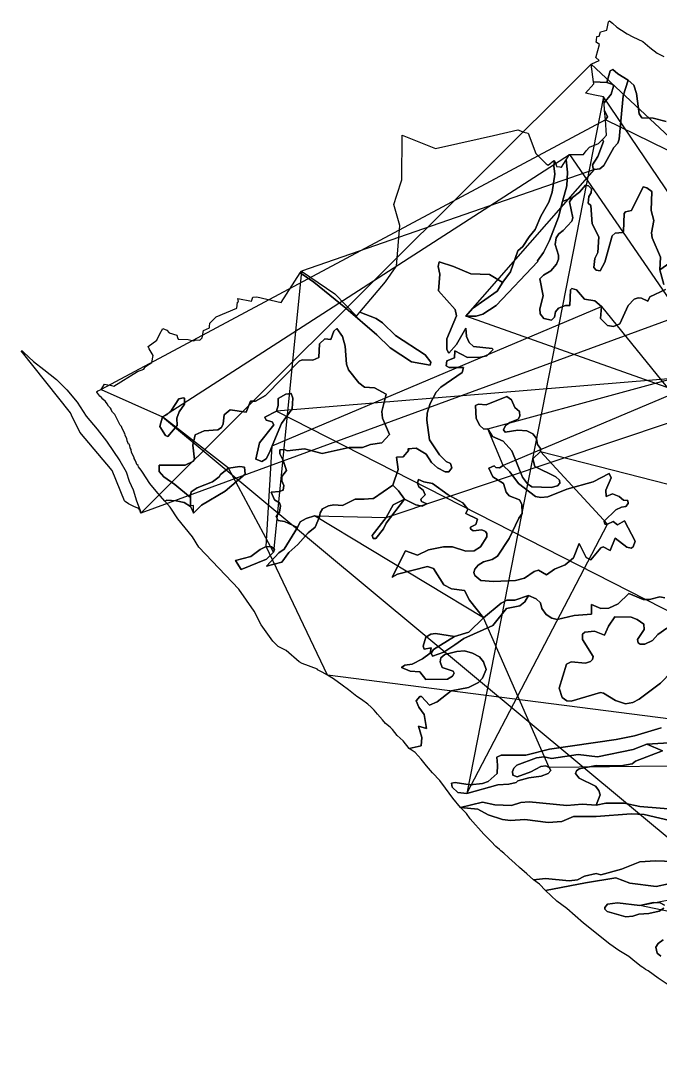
# Model space of a CAD drawing. Header units: metres. Extents: x 604421 to 673112, y 1053712 to 1114253.
# Drawn here: x 604421 to 637908, y 1059277 to 1114253 of the extents above; entities that cross this region are included whole.
import ezdxf

# ---------------------------------------------------------------- set-up
doc = ezdxf.new("R2010")
doc.units = ezdxf.units.M

msp = doc.modelspace()

# ---------------------------------------------------------------- linework, layer by layer
for points in [[(641121.59, 1099644.05), (610690.69, 1088492.05), (610675.09, 1088523.05), (610659.49, 1088601.05), (610612.69, 1088648.05), (610581.49, 1088710.05), (610534.69, 1088741.05), (610331.99, 1088835.05), (610051.19, 1088975.05), (609865.4955, 1089091.109), (609834.3254, 1089130.0606), (609191.2434, 1090714.6337), (607495.3732, 1092728.3725), (607069.7181, 1093617.1633), (607013.0748, 1093735.4377), (604421.366, 1096991.2687), (604485.8213, 1096982.8105), (604576.39, 1096899.05), (605075.49, 1096431.05), (605621.49, 1096010.05), (606276.49, 1095479.05), (606822.49, 1094934.05), (607352.79, 1094294.05), (607836.29, 1093561.05), (608397.79, 1092875.05), (608896.99, 1092251.05), (609598.79, 1091221.05), (609926.39, 1090644.05), (610082.39, 1090161.05), (610285.19, 1089708.05), (610472.29, 1089131.05), (610643.88, 1088679.05), (610690.69, 1088492.05), (634249.6363, 1111991.3527), (634296.9422, 1112013.3903), (634673.682, 1112188.895), (634506.2932, 1112336.9487), (634510.9112, 1112402.1266), (634688.1414, 1113016.0161), (634516.2262, 1113149.6316), (634526.0455, 1113238.6034), (634548.5747, 1113442.738), (634668.0994, 1113454.9981), (634741.6483, 1113686.6681), (634949.5549, 1113742.5753), (635075.7717, 1113776.5157), (635157.7253, 1114217.7808), (635217.2576, 1114253.329), (635366.09, 1114134.05), (635599.99, 1113931.05), (635849.59, 1113775.05), (636145.99, 1113573.05), (636426.69, 1113417.05), (636956.98, 1113183.04), (637331.39, 1112871.05), (637705.69, 1112574.05), (638048.89, 1112387.05)], [(663270.19, 1086183.05), (627692.09, 1098802.05), (628050.79, 1099207.05), (629329.78, 1100112.05), (629626.19, 1100580.05), (630031.69, 1101126.05), (630421.69, 1102218.05), (630671.19, 1102452.05), (631014.29, 1102951.05), (631326.28, 1103341.05), (631622.69, 1104043.05), (632043.79, 1104776.05), (632215.38, 1105290.05), (632355.79, 1106226.05), (632293.29, 1106663.05), (632327.856, 1106939.3881), (632336.4641, 1106938.7789), (632417.7725, 1106719.3031), (632416.1483, 1106681.5414), (632434.0457, 1106675.3767), (632448.0896, 1106637.468), (632617.0071, 1106612.3565), (632671.5457, 1106593.5709), (632678.0415, 1106603.283), (632700.7939, 1106599.9006), (632939.4348, 1106977.8713), (633010.79, 1106335.05), (632979.69, 1105618.05), (632761.28, 1104807.05), (632542.88, 1103980.05), (632074.99, 1102764.05), (631762.98, 1102124.05), (631451.09, 1101703.05), (631466.69, 1101656.05), (629282.99, 1099363.05), (628581.19, 1098911.05), (628237.99, 1098802.05), (627692.09, 1098802.05), (634430.19, 1106476.05), (634352.19, 1106523.05), (634320.99, 1106725.05), (634601.79, 1107162.05), (634898.19, 1107942.05), (634841.0851, 1108050.8688), (634892.0701, 1108103.9045), (635058.7858, 1108277.3257), (634997.8822, 1109077.251), (635007.29, 1109081.05), (635100.89, 1109237.05), (634960.8737, 1109563.3305), (634930.2648, 1109965.357), (635303.68, 1110422.05), (635428.49, 1110843.05), (635381.69, 1110937.05), (635069.69, 1111030.05), (635256.89, 1111639.05), (635381.69, 1111717.05), (635646.79, 1111483.05), (636192.79, 1111155.05), (635927.59, 1110328.05), (635724.79, 1108067.05), (635646.79, 1107864.05), (635444.09, 1107630.05), (634913.79, 1106679.05), (634710.99, 1106507.05), (634430.19, 1106476.05), (619090.446, 1101154.8939), (620846.6563, 1099969.0933), (621979.7547, 1098802.8913), (621979.7605, 1098802.8984), (622156.2046, 1099011.6872), (623012.79, 1098677.05), (623340.29, 1098443.05), (624010.99, 1097788.05), (625570.78, 1096774.04), (625867.19, 1096384.05), (625835.99, 1096228.05), (624853.29, 1096415.05), (623730.29, 1097148.05), (623043.99, 1097819.05), (621421.79, 1099223.05), (619737.29, 1100580.05), (619034.0032, 1101067.0321), (619090.446, 1101154.8939), (617631.59, 1086448.05), (617272.79, 1086074.05), (615947.08, 1085528.05), (615650.69, 1086012.05), (616446.19, 1086214.05), (616929.69, 1086589.05), (617257.29, 1086745.05), (617522.39, 1086729.05), (617678.39, 1086604.04), (617631.59, 1086448.05), (615276.39, 1090847.05), (615869.09, 1090925.05), (616118.69, 1090894.05), (616149.79, 1090519.05), (615104.79, 1089630.05), (613872.59, 1088897.05), (613451.49, 1088476.05), (613451.49, 1088882.05), (613295.48, 1088866.05), (613295.48, 1089303.05), (613295.48, 1089443.05), (613326.69, 1089599.05), (613638.68, 1089802.05), (614434.09, 1090129.05), (614792.79, 1090379.05), (614855.19, 1090504.05), (615276.39, 1090847.05), (611829.29, 1093530.05), (612063.29, 1093655.05), (612297.18, 1093873.05), (612671.59, 1094466.05), (612921.19, 1094528.05), (612983.49, 1094497.05), (612983.49, 1094200.05), (612702.79, 1093795.05), (612577.99, 1093467.05), (612593.59, 1093077.05), (612110.09, 1092500.05), (611985.29, 1092547.05), (611688.89, 1093015.05), (611829.29, 1093530.05), (644475.09, 1066328.05)], [(638173.69, 1108987.05), (637502.99, 1109159.05), (636910.29, 1109190.05), (636769.89, 1109393.05), (636629.49, 1110453.05), (636489.09, 1110890.05), (636192.79, 1111155.05), (635646.79, 1111483.05), (635381.69, 1111717.05), (635256.89, 1111639.05), (635069.69, 1111030.05), (634378.8096, 1111076.3121), (634249.6363, 1111991.3527), (671930.839, 1076865.1557)], [(651759.2, 1100876.02), (634997.8822, 1109077.251), (634960.8737, 1109563.3305), (635100.89, 1109237.05), (635007.29, 1109081.05), (634997.8822, 1109077.251), (608609.7653, 1094952.3726), (608790.4335, 1095239.7528), (609163.5761, 1095160.6527), (609283.4517, 1095135.2411), (610518.2103, 1095905.6658), (610844.2154, 1096019.7779), (610927.0962, 1096160.7892), (611271.4175, 1096375.6278), (611338.0652, 1096738.5001), (611122.7648, 1097094.1238), (611077.3891, 1097215.4247), (611522.0595, 1097549.8842), (611522.1182, 1097549.9279), (611690.5522, 1097870.9515), (611843.1147, 1098161.725), (612050.9707, 1098061.8082), (612174.2545, 1097921.0331), (612573.5873, 1097810.5854), (612618.1849, 1097681.1524), (612647.0189, 1097597.4707), (613169.6015, 1097575.953), (613446.1027, 1097514.6349), (613577.7032, 1097559.149), (613780.578, 1097550.7955), (613894.826, 1097662.5165), (613974.7516, 1098049.6943), (614276.2817, 1098187.3139), (614281.7728, 1098250.6241), (614297.2701, 1098429.3021), (614640.84, 1098762.1561), (614640.8433, 1098762.1577), (615715.0799, 1099211.7549), (615745.8779, 1099528.6639), (615798.4296, 1099566.8898), (615764.4841, 1099720.12), (616490.0873, 1099588.7153), (616545.4544, 1099798.9678), (616545.4691, 1099798.9689), (616763.2134, 1099809.3876), (618031.8976, 1099507.1045), (619034.0032, 1101067.0321), (619737.29, 1100580.05), (621421.79, 1099223.05), (623043.99, 1097819.05), (623730.29, 1097148.05), (624853.29, 1096415.05), (625835.99, 1096228.05), (625867.19, 1096384.05), (625570.78, 1096774.04), (624010.99, 1097788.05), (623340.29, 1098443.05), (623012.79, 1098677.05), (622156.2046, 1099011.6872), (623489.3627, 1100589.2323), (624053.7131, 1101393.4047), (624054.9181, 1101406.8917), (624061.1674, 1101414.7336), (624245.4266, 1103539.0556), (623924.6818, 1104638.982), (623925.3196, 1104640.9599), (624082.7415, 1105129.0797), (624344.0265, 1105939.548), (624345.885, 1105945.3126), (624367.1298, 1108275.5797), (626112.3062, 1107581.9965), (628440.3308, 1108098.3315), (629150.409, 1108264.6488), (630410.0497, 1108547.6861), (630731.3315, 1108433.5013), (630964.8296, 1108382.9879), (630964.8337, 1108382.9868), (631350.8962, 1107314.7651), (631351.0048, 1107314.6584), (631897.2841, 1106777.9361), (632002.9187, 1106706.9229), (632302.5096, 1106941.1817), (632327.856, 1106939.3881), (632293.29, 1106663.05), (632355.79, 1106226.05), (632215.38, 1105290.05), (632043.79, 1104776.05), (631622.69, 1104043.05), (631326.28, 1103341.05), (631014.29, 1102951.05), (630671.19, 1102452.05), (630421.69, 1102218.05), (630031.69, 1101126.05), (629626.19, 1100580.05), (629594.99, 1100580.05), (628939.89, 1100985.05), (627957.19, 1101017.05), (627052.59, 1101407.05), (626303.89, 1101641.05), (626257.09, 1101391.05), (626335.09, 1101001.05), (626272.69, 1100128.05), (627146.19, 1099145.05), (627208.49, 1098817.05), (626693.79, 1097616.05), (626709.39, 1097055.05), (626802.99, 1096868.05), (627208.49, 1097320.05), (627692.09, 1098178.05), (627723.29, 1097741.05), (627879.19, 1097414.05), (628097.59, 1097211.05), (629080.29, 1097102.05), (629126.99, 1097055.05), (628799.49, 1096727.05), (628456.29, 1096649.05), (627785.69, 1096634.05), (627114.99, 1096977.05), (627099.29, 1096618.05), (626709.39, 1096462.05), (626662.69, 1096197.05), (626818.59, 1096103.05), (627567.28, 1096119.05), (627504.89, 1095854.05), (626381.79, 1095090.05), (626147.89, 1094824.05), (625835.99, 1094232.05), (625679.99, 1093717.05), (625664.39, 1093358.05), (625789.19, 1092329.05), (626319.49, 1091533.05), (626662.69, 1091190.05), (626896.58, 1091081.05), (626958.99, 1090863.05), (626802.99, 1090644.05), (626615.79, 1090644.05), (626210.29, 1090863.05), (625898.28, 1091143.05), (625617.59, 1091580.05), (625102.79, 1091892.05), (624666.19, 1091845.05), (624712.89, 1091783.05), (624416.59, 1091440.05), (624073.39, 1091408.05), (624151.39, 1090769.05), (623870.69, 1089942.05), (622856.79, 1089256.05), (622825.59, 1089256.05), (622373.29, 1089225.05), (621905.29, 1089209.05), (621234.69, 1088882.05), (620797.89, 1088928.05), (620517.19, 1088866.05), (620205.19, 1088710.05), (620080.49, 1088507.05), (620033.69, 1088289.05), (619784.09, 1088336.05), (619347.29, 1088211.05), (619035.39, 1088024.05), (618894.99, 1087727.05), (618208.69, 1088055.05), (617881.19, 1088102.05), (617771.99, 1088305.05), (617943.58, 1088539.05), (617990.29, 1088866.05), (617943.58, 1089022.05), (617678.39, 1089178.05), (617506.79, 1089584.05), (617943.58, 1089615.05), (618130.69, 1089693.05), (618177.49, 1089927.05), (618068.29, 1090176.05), (618068.29, 1090410.05), (618317.89, 1090722.05), (618146.29, 1091237.05), (617959.19, 1091596.05), (617959.19, 1091798.05), (618208.69, 1091814.05), (618349.09, 1091752.05), (619253.79, 1091861.04), (620173.99, 1091611.05), (621593.38, 1091923.05), (622295.29, 1091923.05), (622700.79, 1092079.05), (623309.19, 1092173.05), (623699.08, 1092609.05), (623340.29, 1093452.05), (623309.19, 1093811.05), (623527.49, 1094715.05), (622919.18, 1095043.05), (622388.89, 1095090.05), (622092.49, 1095308.05), (621562.19, 1095994.05), (621452.99, 1096291.05), (621390.69, 1097226.05), (621250.29, 1097741.05), (620953.89, 1098147.05), (620782.29, 1098006.05), (620626.29, 1097585.05), (620314.39, 1097616.05), (620033.69, 1097351.05), (620002.49, 1096634.05), (619690.49, 1096493.05), (619128.99, 1096509.05), (618972.99, 1096447.05), (617210.49, 1094637.05), (616695.79, 1094341.05), (616430.59, 1094341.05), (616196.69, 1093764.05), (615369.99, 1093888.05), (615057.98, 1093639.05), (614995.59, 1093155.05), (614917.69, 1092968.05), (614714.79, 1092843.04), (613997.39, 1092797.05), (613529.49, 1092578.05), (613420.29, 1092048.05), (613498.29, 1091299.05), (613404.68, 1091190.05), (613014.69, 1091003.05), (611657.69, 1091003.05), (611657.69, 1090660.05), (611891.69, 1090395.05), (612468.79, 1089989.05), (613295.48, 1089303.05), (613295.48, 1088866.05), (613295.48, 1088835.05), (612952.28, 1089038.05), (612546.79, 1089131.05), (612047.69, 1089162.05), (611938.49, 1089116.05), (611501.79, 1089630.05), (611158.59, 1090036.05), (610784.29, 1090629.05), (610706.29, 1090738.05), (610565.89, 1090909.05), (610550.29, 1090972.05), (610487.89, 1091034.05), (610441.09, 1091143.05), (610394.29, 1091253.05), (610347.49, 1091346.05), (610347.49, 1091377.05), (610269.49, 1091533.05), (610207.19, 1091658.05), (610191.48, 1091814.05), (610129.19, 1091908.05), (610113.59, 1092017.05), (610082.39, 1092095.05), (610051.19, 1092095.05), (609973.18, 1092266.05), (609957.59, 1092391.05), (609879.59, 1092547.05), (609879.59, 1092578.05), (609848.39, 1092656.05), (609817.19, 1092703.05), (609692.39, 1092968.05), (609676.79, 1093015.05), (609645.68, 1093062.05), (609614.49, 1093093.05), (609333.69, 1093655.05), (609208.89, 1093779.05), (609146.49, 1093888.05), (609130.89, 1093935.05), (609099.69, 1093982.05), (609006.19, 1094091.05), (608928.19, 1094216.05), (608850.19, 1094325.05), (608709.79, 1094450.05), (608631.79, 1094544.05), (608553.79, 1094606.05), (608382.19, 1094824.05), (608374.7225, 1094831.5271), (608436.4501, 1094892.1432), (608609.7653, 1094952.3726), (611829.29, 1093530.05), (611688.89, 1093015.05), (611985.29, 1092547.05), (612110.09, 1092500.05), (612593.59, 1093077.05), (612577.99, 1093467.05), (612702.79, 1093795.05), (612983.49, 1094200.05), (612983.49, 1094497.05), (612921.19, 1094528.05), (612671.59, 1094466.05), (612297.18, 1093873.05), (612063.29, 1093655.05), (611829.29, 1093530.05), (633122.3443, 1107267.5715), (633855.7759, 1107268.5957), (633855.7816, 1107268.6039), (633992.8898, 1107451.6197), (634162.4838, 1107641.0254), (634639.7626, 1107841.4494), (634841.085, 1108050.8688), (634898.19, 1107942.05), (634601.79, 1107162.05), (634320.99, 1106725.05), (634352.19, 1106523.05), (634430.19, 1106476.05), (634710.99, 1106507.05), (634913.79, 1106679.05), (635444.09, 1107630.05), (635646.79, 1107864.05), (635724.79, 1108067.05), (635927.59, 1110328.05), (636192.79, 1111155.05), (636489.09, 1110890.05), (636629.49, 1110453.05), (636769.89, 1109393.05), (636910.29, 1109190.05), (637502.99, 1109159.05), (638173.69, 1108987.05)], [(654301.59, 1081644.05), (634905.7485, 1110287.3626), (634446.983, 1110377.8902), (633962.6214, 1110473.4688), (634394.7954, 1110963.0716), (634378.8097, 1111076.3121), (635069.69, 1111030.05), (635381.69, 1110937.05), (635428.49, 1110843.05), (635303.68, 1110422.05), (634930.2648, 1109965.357), (634905.749, 1110287.3538), (634905.7485, 1110287.3626), (627754.49, 1073799.05), (629376.59, 1074267.05), (629938.19, 1074298.05), (630328.09, 1074391.05), (630421.69, 1074469.04), (630998.78, 1074625.05), (631638.29, 1074719.05), (632012.59, 1074859.05), (632137.39, 1075015.05), (632059.39, 1075171.05), (631887.79, 1075249.05), (631622.69, 1075218.05), (631092.28, 1074937.05), (630390.49, 1074672.05), (630156.49, 1074766.05), (630140.89, 1074953.05), (630203.29, 1075125.05), (630359.29, 1075296.05), (631388.69, 1075670.05), (631794.19, 1075733.05), (632184.19, 1075639.05), (633572.29, 1075842.05), (634586.19, 1075733.05), (636457.89, 1076107.05), (637175.39, 1076388.05), (637986.49, 1076045.05), (636567.09, 1075499.05), (636395.49, 1075359.05), (635802.79, 1075249.05), (634508.19, 1075265.05), (633634.79, 1075093.05), (633494.39, 1075000.05), (633431.98, 1074859.05), (633619.19, 1074610.05), (634476.99, 1074189.05), (634664.19, 1073970.05), (634726.59, 1073736.05), (634523.79, 1073190.05), (633775.19, 1073253.05), (632979.69, 1073175.05), (631014.29, 1073378.05), (630577.69, 1073331.05), (630094.09, 1073175.05), (629220.69, 1073206.05), (628565.49, 1073346.05), (627411.29, 1073081.05), (627021.29, 1073565.05), (626631.39, 1074080.05), (626335.09, 1074485.05), (625960.69, 1074891.05), (625633.19, 1075249.05), (625352.38, 1075608.05), (625040.49, 1075951.05), (624728.49, 1076170.05), (625367.99, 1076310.05), (625399.19, 1076731.05), (625211.99, 1077339.05), (625633.19, 1077215.05), (625508.39, 1077948.05), (625243.19, 1078322.05), (625102.79, 1078650.05), (625289.99, 1078884.05), (625383.69, 1078884.05), (625789.19, 1078431.05), (626194.69, 1078603.05), (626927.79, 1079180.05), (627832.49, 1079352.05), (628362.79, 1079617.05), (628565.49, 1079851.05), (628768.29, 1080303.05), (628627.89, 1080709.04), (628409.49, 1080958.05), (628050.79, 1081161.05), (627629.69, 1081270.05), (627224.19, 1081239.05), (626600.19, 1081083.05), (626381.79, 1080911.05), (626350.68, 1080709.04), (626459.79, 1080397.05), (627036.99, 1080209.05), (627083.79, 1080100.05), (626990.19, 1079944.05), (626740.59, 1079788.05), (625601.99, 1079773.05), (625289.99, 1080178.05), (624790.88, 1080209.05), (624322.99, 1080412.05), (624510.19, 1080521.05), (624884.49, 1080584.05), (625430.39, 1080849.05), (625835.99, 1081161.05), (625882.69, 1081442.05), (625523.99, 1081364.05), (625461.58, 1081520.05), (625601.99, 1081988.05), (625867.19, 1082144.05), (626116.69, 1082190.05), (627099.29, 1082019.05), (626007.48, 1081348.05), (625882.69, 1081161.05), (625945.19, 1080989.05), (626553.49, 1081208.05), (627114.99, 1081598.05), (627598.49, 1081925.05), (629111.49, 1082611.05), (629828.99, 1083485.05), (630530.79, 1083625.05), (630780.39, 1083844.05), (630983.19, 1084171.05), (631373.09, 1084000.04), (631607.09, 1083781.05), (631669.49, 1083500.05), (631903.39, 1083173.05), (632199.79, 1082986.05), (632480.49, 1082923.05), (633369.59, 1083126.05), (634274.29, 1083189.05), (634274.29, 1083703.05), (634757.78, 1083500.05), (635178.89, 1083516.05), (635662.49, 1083734.05), (636223.99, 1084280.05), (636972.68, 1083968.05), (637300.18, 1083968.05), (637846.08, 1084109.05), (638111.29, 1084046.05)], [(639187.49, 1102171.05), (637846.08, 1101219.05), (637877.29, 1101890.05), (637440.59, 1102904.05), (637409.38, 1103169.05), (637534.19, 1103809.05), (637393.79, 1104339.04), (637424.99, 1105322.04), (637159.79, 1105524.05), (636972.68, 1105571.05), (636364.29, 1104323.05), (636052.39, 1104261.05), (635974.38, 1104167.05), (635943.19, 1103231.05), (635896.39, 1103185.05), (635506.49, 1103153.05), (635350.49, 1103013.04), (634976.19, 1101625.05), (634726.59, 1101173.05), (634508.19, 1101204.05), (634398.99, 1101344.05), (634445.79, 1101812.05), (634601.79, 1102124.05), (634664.19, 1102951.05), (634305.49, 1103637.05), (634243.09, 1104588.05), (634102.69, 1104713.05), (634133.89, 1105056.05), (634258.69, 1105259.05), (634274.29, 1105462.05), (634118.29, 1105618.05), (633962.29, 1105665.05), (633650.29, 1105290.05), (633275.99, 1105010.05), (632761.28, 1104807.05), (632979.69, 1105618.05), (633010.79, 1106335.05), (632939.4348, 1106977.8713), (633122.3342, 1107267.556), (633122.3443, 1107267.5715), (653084.99, 1078229.05)], [(645364.19, 1076809.05), (620454.79, 1080007.05), (620173.99, 1080163.05), (620033.69, 1080225.05), (619939.99, 1080287.05), (619939.99, 1080319.05), (619128.99, 1080615.05), (618972.99, 1080693.05), (618302.29, 1081286.05), (617881.19, 1081504.05), (617600.38, 1081785.05), (616992.09, 1082643.05), (616617.78, 1083360.05), (615822.29, 1084499.05), (613732.18, 1086698.05), (613389.09, 1087244.05), (612624.79, 1088180.05), (612219.19, 1088804.05), (611938.49, 1089116.05), (612047.69, 1089162.05), (612546.79, 1089131.05), (612952.28, 1089038.05), (613295.48, 1088835.05), (613451.49, 1088476.05), (613872.59, 1088897.05), (615104.79, 1089630.05), (616149.79, 1090519.05), (616118.69, 1090894.05), (615869.09, 1090925.05), (615276.39, 1090847.05), (614855.19, 1090504.05), (614792.79, 1090379.05), (614434.09, 1090129.05), (613638.68, 1089802.05), (613326.69, 1089599.05), (613295.48, 1089443.05), (613295.48, 1089303.05), (612468.79, 1089989.05), (611891.69, 1090395.05), (611657.69, 1090660.05), (611657.69, 1091003.05), (613014.69, 1091003.05), (613404.68, 1091190.05), (613498.29, 1091299.05), (613420.29, 1092048.05), (613529.49, 1092578.05), (613997.39, 1092797.05), (614714.79, 1092843.04), (614917.69, 1092968.05), (614995.59, 1093155.05), (615057.98, 1093639.05), (615369.99, 1093888.05), (616196.69, 1093764.05), (616430.59, 1094341.05), (616695.79, 1094341.05), (617210.49, 1094637.05), (618972.99, 1096447.05), (619128.99, 1096509.05), (619690.49, 1096493.05), (620002.49, 1096634.05), (620033.69, 1097351.05), (620314.39, 1097616.05), (620626.29, 1097585.05), (620782.29, 1098006.05), (620953.89, 1098147.05), (621250.29, 1097741.05), (621390.69, 1097226.05), (621452.99, 1096291.05), (621562.19, 1095994.05), (622092.49, 1095308.05), (622388.89, 1095090.05), (622919.18, 1095043.05), (623527.49, 1094715.05), (623309.19, 1093811.05), (623340.29, 1093452.05), (623699.08, 1092609.05), (623309.19, 1092173.05), (622700.79, 1092079.05), (622295.29, 1091923.05), (621593.38, 1091923.05), (620173.99, 1091611.05), (619253.79, 1091861.04), (618349.09, 1091752.05), (618208.69, 1091814.05), (617959.19, 1091798.05), (617959.19, 1091596.05), (618146.29, 1091237.05), (618317.89, 1090722.05), (618068.29, 1090410.05), (618068.29, 1090176.05), (618177.49, 1089927.05), (618130.69, 1089693.05), (617943.58, 1089615.05), (617506.79, 1089584.05), (617678.39, 1089178.05), (617943.58, 1089022.05), (617990.29, 1088866.05), (617943.58, 1088539.05), (617771.99, 1088305.05), (617881.19, 1088102.05), (618208.69, 1088055.05), (618894.99, 1087727.05), (618193.19, 1086604.04), (617912.29, 1086402.05), (617272.79, 1085715.05), (618068.29, 1085918.05), (618427.09, 1086417.05), (618910.59, 1086838.05), (619440.99, 1087462.05), (619815.29, 1087743.05), (620033.69, 1088289.05), (620080.49, 1088507.05), (620205.19, 1088710.05), (620517.19, 1088866.05), (620797.89, 1088928.05), (621234.69, 1088882.05), (621905.29, 1089209.05), (622373.29, 1089225.05), (622825.59, 1089256.05), (622856.79, 1089256.05), (623870.69, 1089942.05), (624166.99, 1089646.05), (624478.99, 1089209.05), (623901.78, 1088913.04), (623527.49, 1088258.05), (622794.39, 1087322.05), (622841.19, 1087166.05), (622981.59, 1087166.05), (623387.19, 1087665.05), (623527.49, 1087961.05), (624478.99, 1089209.05), (625087.29, 1088913.04), (625414.79, 1088850.05), (625648.79, 1088975.05), (625383.69, 1089100.05), (625336.79, 1089225.05), (625570.78, 1089443.05), (625461.58, 1089693.05), (625243.19, 1089864.05), (625165.29, 1090051.05), (625211.99, 1090254.05), (625492.79, 1090129.05), (625960.69, 1090036.05), (626771.79, 1089443.05), (627536.09, 1089022.05), (627801.29, 1088694.05), (627692.09, 1088461.05), (628300.39, 1088164.05), (628222.39, 1087899.05), (627941.69, 1087743.05), (627941.69, 1087665.05), (628081.99, 1087556.05), (628534.29, 1087603.05), (628721.49, 1087525.05), (628799.49, 1087415.05), (628799.49, 1087244.05), (628456.29, 1086714.05), (628128.79, 1086511.05), (627692.09, 1086495.05), (627005.79, 1086714.05), (626522.29, 1086729.05), (625742.29, 1086558.05), (625165.29, 1086292.05), (624541.29, 1086511.05), (623839.49, 1085138.05), (624120.19, 1085294.05), (625695.59, 1085684.05), (626007.48, 1085591.05), (626537.79, 1084733.05), (626943.39, 1084530.05), (627629.69, 1084436.05), (627894.78, 1083937.05), (628627.89, 1083001.05), (627847.99, 1082253.05), (627099.29, 1082019.05), (626116.69, 1082190.05), (625867.19, 1082144.05), (625601.99, 1081988.05), (625461.58, 1081520.05), (625523.99, 1081364.05), (625882.69, 1081442.05), (625835.99, 1081161.05), (625430.39, 1080849.05), (624884.49, 1080584.05), (624510.19, 1080521.05), (624322.99, 1080412.05), (624790.88, 1080209.05), (625289.99, 1080178.05), (625601.99, 1079773.05), (626740.59, 1079788.05), (626990.19, 1079944.05), (627083.79, 1080100.05), (627036.99, 1080209.05), (626459.79, 1080397.05), (626350.68, 1080709.04), (626381.79, 1080911.05), (626600.19, 1081083.05), (627224.19, 1081239.05), (627629.69, 1081270.05), (628050.79, 1081161.05), (628409.49, 1080958.05), (628627.89, 1080709.04), (628768.29, 1080303.05), (628565.49, 1079851.05), (628362.79, 1079617.05), (627832.49, 1079352.05), (626927.79, 1079180.05), (626194.69, 1078603.05), (625789.19, 1078431.05), (625383.69, 1078884.05), (625289.99, 1078884.05), (625102.79, 1078650.05), (625243.19, 1078322.05), (625508.39, 1077948.05), (625633.19, 1077215.05), (625211.99, 1077339.05), (625399.19, 1076731.05), (625367.99, 1076310.05), (624728.49, 1076170.05), (624416.59, 1076560.05), (624104.59, 1076840.05), (623854.99, 1077152.05), (623730.29, 1077277.05), (623496.29, 1077480.05), (623340.29, 1077667.05), (623075.19, 1077963.05), (622903.59, 1078166.05), (622747.69, 1078322.05), (622560.49, 1078478.05), (622232.89, 1078728.05), (621998.99, 1078884.05), (621562.19, 1079242.05), (621219.09, 1079476.05), (620766.69, 1079804.05), (620454.79, 1080007.05), (617257.29, 1086745.05), (616929.69, 1086589.05), (616446.19, 1086214.05), (615650.69, 1086012.05), (615947.08, 1085528.05), (617272.79, 1086074.05), (617631.59, 1086448.05), (617678.39, 1086604.04), (617522.39, 1086729.05), (617257.29, 1086745.05), (617569.19, 1092001.05), (618052.78, 1093187.04), (618614.29, 1093951.05), (618645.49, 1094512.05), (618551.89, 1094746.05), (618286.69, 1094715.05), (617881.19, 1094481.05), (617881.19, 1094122.05), (617787.59, 1093826.04), (617179.29, 1093514.05), (617257.29, 1093358.05), (617569.19, 1093265.05), (617647.19, 1093109.05), (616898.49, 1092173.05), (616711.28, 1091315.05), (617023.29, 1091190.05), (617257.29, 1091330.05), (617428.79, 1091658.05), (617569.19, 1092001.05), (634788.99, 1099301.05), (634445.79, 1099597.05), (633899.89, 1099691.05), (633478.79, 1100174.05), (633244.79, 1100252.05), (633166.79, 1100174.05), (633135.69, 1099363.05), (632917.29, 1099363.05), (632542.88, 1099223.05), (632386.99, 1099020.05), (632340.19, 1098739.04), (632184.19, 1098583.05), (631778.68, 1098677.05), (631591.49, 1098927.05), (631560.29, 1099176.05), (631747.49, 1099862.05), (631575.79, 1100751.05), (631762.98, 1100954.05), (632137.39, 1101173.05), (632449.29, 1101516.05), (632542.88, 1101781.05), (632542.88, 1101984.05), (632371.29, 1102545.05), (632418.19, 1102904.05), (632558.49, 1103107.05), (632792.49, 1103278.05), (633244.79, 1103777.05), (633291.59, 1103949.05), (633119.99, 1104791.05), (633275.99, 1105010.05), (633650.29, 1105290.05), (633962.29, 1105665.05), (634118.29, 1105618.05), (634274.29, 1105462.05), (634258.69, 1105259.05), (634133.89, 1105056.05), (634102.69, 1104713.05), (634243.09, 1104588.05), (634305.49, 1103637.05), (634664.19, 1102951.05), (634601.79, 1102124.05), (634445.79, 1101812.05), (634398.99, 1101344.05), (634508.19, 1101204.05), (634726.59, 1101173.05), (634976.19, 1101625.05), (635350.49, 1103013.04), (635506.49, 1103153.05), (635896.39, 1103185.05), (635943.19, 1103231.05), (635974.38, 1104167.05), (636052.39, 1104261.05), (636364.29, 1104323.05), (636972.68, 1105571.05), (637159.79, 1105524.05), (637424.99, 1105322.04), (637393.79, 1104339.04), (637534.19, 1103809.05), (637409.38, 1103169.05), (637440.59, 1102904.05), (637877.29, 1101890.05), (637846.08, 1101219.05), (638064.49, 1100455.05)], [(638111.29, 1084046.05), (637846.08, 1084109.05), (637300.18, 1083968.05), (636972.68, 1083968.05), (636223.99, 1084280.05), (635662.49, 1083734.05), (635178.89, 1083516.05), (634757.78, 1083500.05), (634274.29, 1083703.05), (634274.29, 1083189.05), (633369.59, 1083126.05), (632480.49, 1082923.05), (632199.79, 1082986.05), (631903.39, 1083173.05), (631669.49, 1083500.05), (631607.09, 1083781.05), (631373.09, 1084000.04), (630983.19, 1084171.05), (630265.69, 1083922.05), (629844.49, 1083922.05), (629548.19, 1083766.05), (628627.89, 1083001.05), (627894.78, 1083937.05), (627629.69, 1084436.05), (626943.39, 1084530.05), (626537.79, 1084733.05), (626007.48, 1085591.05), (625695.59, 1085684.05), (624120.19, 1085294.05), (623839.49, 1085138.05), (624541.29, 1086511.05), (625165.29, 1086292.05), (625742.29, 1086558.05), (626522.29, 1086729.05), (627005.79, 1086714.05), (627692.09, 1086495.05), (628128.79, 1086511.05), (628456.29, 1086714.05), (628799.49, 1087244.05), (628799.49, 1087415.05), (628721.49, 1087525.05), (628534.29, 1087603.05), (628081.99, 1087556.05), (627941.69, 1087665.05), (627941.69, 1087743.05), (628222.39, 1087899.05), (628300.39, 1088164.05), (627692.09, 1088461.05), (627801.29, 1088694.05), (627536.09, 1089022.05), (626771.79, 1089443.05), (625960.69, 1090036.05), (625492.79, 1090129.05), (625211.99, 1090254.05), (625165.29, 1090051.05), (625243.19, 1089864.05), (625461.58, 1089693.05), (625570.78, 1089443.05), (625336.79, 1089225.05), (625383.69, 1089100.05), (625648.79, 1088975.05), (625414.79, 1088850.05), (625087.29, 1088913.04), (624478.99, 1089209.05), (624166.99, 1089646.05), (623870.69, 1089942.05), (624151.39, 1090769.05), (624073.39, 1091408.05), (624416.59, 1091440.05), (624712.89, 1091783.05), (624666.19, 1091845.05), (625102.79, 1091892.05), (625617.59, 1091580.05), (625898.28, 1091143.05), (626210.29, 1090863.05), (626615.79, 1090644.05), (626802.99, 1090644.05), (626958.99, 1090863.05), (626896.58, 1091081.05), (626662.69, 1091190.05), (626319.49, 1091533.05), (625789.19, 1092329.05), (625664.39, 1093358.05), (625679.99, 1093717.05), (625835.99, 1094232.05), (626147.89, 1094824.05), (626381.79, 1095090.05), (627504.89, 1095854.05), (627567.28, 1096119.05), (626818.59, 1096103.05), (626662.69, 1096197.05), (626709.39, 1096462.05), (627099.29, 1096618.05), (627114.99, 1096977.05), (627785.69, 1096634.05), (628456.29, 1096649.05), (628799.49, 1096727.05), (629126.99, 1097055.05), (629080.29, 1097102.05), (628097.59, 1097211.05), (627879.19, 1097414.05), (627723.29, 1097741.05), (627692.09, 1098178.05), (627208.49, 1097320.05), (626802.99, 1096868.05), (626709.39, 1097055.05), (626693.79, 1097616.05), (627208.49, 1098817.05), (627146.19, 1099145.05), (626272.69, 1100128.05), (626335.09, 1101001.05), (626257.09, 1101391.05), (626303.89, 1101641.05), (627052.59, 1101407.05), (627957.19, 1101017.05), (628939.89, 1100985.05), (629594.99, 1100580.05), (629626.19, 1100580.05), (629329.78, 1100112.05), (628050.79, 1099207.05), (627692.09, 1098802.05), (628237.99, 1098802.05), (628581.19, 1098911.05), (629282.99, 1099363.05), (631466.69, 1101656.05), (631451.09, 1101703.05), (631762.98, 1102124.05), (632074.99, 1102764.05), (632542.88, 1103980.05), (632761.28, 1104807.05), (633275.99, 1105010.05), (633119.99, 1104791.05), (633291.59, 1103949.05), (633244.79, 1103777.05), (632792.49, 1103278.05), (632558.49, 1103107.05), (632418.19, 1102904.05), (632371.29, 1102545.05), (632542.88, 1101984.05), (632542.88, 1101781.05), (632449.29, 1101516.05), (632137.39, 1101173.05), (631762.98, 1100954.05), (631575.79, 1100751.05), (631747.49, 1099862.05), (631560.29, 1099176.05), (631591.49, 1098927.05), (631778.68, 1098677.05), (632184.19, 1098583.05), (632340.19, 1098739.04), (632386.99, 1099020.05), (632542.88, 1099223.05), (632917.29, 1099363.05), (633135.69, 1099363.05), (633166.79, 1100174.05), (633244.79, 1100252.05), (633478.79, 1100174.05), (633899.89, 1099691.05), (634445.79, 1099597.05), (634788.99, 1099301.05), (634742.19, 1098677.05), (635116.49, 1098303.05), (635428.49, 1098256.05), (635755.99, 1098396.05), (636192.79, 1099363.05), (636504.69, 1099691.05), (636707.49, 1099753.05), (636894.69, 1099738.05), (637222.19, 1099582.05), (637331.39, 1099816.05), (638142.49, 1100190.05)], [(638064.49, 1100455.05), (637846.08, 1101219.05), (639187.49, 1102171.05)], [(638142.49, 1100190.05), (637331.39, 1099816.05), (637222.19, 1099582.05), (636894.69, 1099738.05), (636707.49, 1099753.05), (636504.69, 1099691.05), (636192.79, 1099363.05), (635755.99, 1098396.05), (635428.49, 1098256.05), (635116.49, 1098303.05), (634742.19, 1098677.05), (634788.99, 1099301.05), (667231.99, 1059277.05)], [(643960.29, 1097024.05), (629641.79, 1090987.05), (629454.59, 1090863.05), (629267.39, 1090878.04), (629173.79, 1090956.05), (628893.08, 1090847.05), (629111.49, 1090379.05), (629672.98, 1090036.05), (629813.29, 1089584.05), (629969.29, 1089396.05), (630499.69, 1089178.05), (630624.39, 1088960.05), (630639.99, 1088461.05), (630468.49, 1088227.05), (629969.29, 1087166.05), (629345.39, 1086230.05), (629080.29, 1086058.05), (628627.89, 1085934.05), (628347.18, 1085762.05), (628175.59, 1085559.05), (628113.18, 1085372.05), (628175.59, 1085216.05), (628487.49, 1084951.05), (629142.69, 1084904.05), (630296.79, 1084951.05), (630764.79, 1085076.05), (631263.89, 1085435.05), (631497.89, 1085497.05), (631918.99, 1085247.05), (632340.19, 1085559.05), (632886.09, 1085778.05), (633322.79, 1086152.05), (633634.79, 1086901.05), (633993.49, 1086168.05), (634243.09, 1086043.05), (634757.78, 1086667.05), (634882.59, 1086729.05), (635241.29, 1086526.05), (635506.49, 1087182.05), (636114.79, 1086698.05), (636348.69, 1086651.05), (636457.89, 1086729.05), (636551.49, 1087010.05), (636005.59, 1088086.05), (635631.29, 1087868.05), (635397.29, 1088055.05), (635116.49, 1087915.05), (634976.19, 1087915.05), (634929.29, 1088071.05), (635537.68, 1088663.05), (635849.59, 1088804.05), (636067.99, 1088835.05), (636192.79, 1088991.05), (636177.19, 1089147.05), (635943.19, 1089162.05), (635724.79, 1089365.05), (635366.09, 1089490.05), (635038.49, 1089350.05), (635022.99, 1089693.05), (635303.68, 1090332.05), (635194.48, 1090566.05), (634367.79, 1090129.05), (632979.69, 1089740.05), (631981.39, 1089334.05), (631622.69, 1089303.05), (631341.89, 1089350.05), (630452.79, 1090036.05), (630000.48, 1090644.05), (629641.79, 1090987.05), (628846.29, 1092906.05), (629095.79, 1092500.05), (629657.28, 1092251.05), (630109.68, 1091752.05), (630655.58, 1090363.05), (630920.79, 1090020.05), (631154.69, 1089864.05), (632152.99, 1089833.05), (632496.19, 1089911.05), (632620.89, 1090051.05), (632589.69, 1090207.05), (632402.49, 1090379.05), (631310.69, 1090925.05), (631201.49, 1091330.05), (631607.09, 1091720.05), (631607.09, 1091876.05), (631451.09, 1092079.05), (631388.69, 1092391.05), (631201.49, 1092641.05), (630889.58, 1092797.05), (630421.69, 1092828.05), (629750.99, 1092719.05), (629672.98, 1092843.04), (629766.48, 1093077.05), (630000.48, 1093233.05), (630437.18, 1093405.05), (630530.79, 1093561.05), (630499.69, 1093811.05), (630265.69, 1094013.05), (630078.49, 1094419.05), (629844.49, 1094590.05), (628768.29, 1094154.05), (628362.79, 1094185.05), (628206.79, 1094122.05), (628237.99, 1093436.05), (628425.19, 1093077.05), (628643.49, 1092890.05), (628846.29, 1092906.05), (643960.29, 1097024.05)], [(647407.49, 1096275.05), (617787.59, 1093826.04), (617881.19, 1094122.05), (617881.19, 1094481.05), (618286.69, 1094715.05), (618551.89, 1094746.05), (618645.49, 1094512.05), (618614.29, 1093951.05), (618052.78, 1093187.04), (617569.19, 1092001.05), (617428.79, 1091658.05), (617257.29, 1091330.05), (617023.29, 1091190.05), (616711.28, 1091315.05), (616898.49, 1092173.05), (617647.19, 1093109.05), (617569.19, 1093265.05), (617257.29, 1093358.05), (617179.29, 1093514.05), (617787.59, 1093826.04), (666077.79, 1069182.05)], [(638610.39, 1076482.05), (637175.39, 1076388.05), (636457.89, 1076107.05), (634586.19, 1075733.05), (633572.29, 1075842.05), (632184.19, 1075639.05), (631794.19, 1075733.05), (631388.69, 1075670.05), (630359.29, 1075296.05), (630203.29, 1075125.05), (630140.89, 1074953.05), (630156.49, 1074766.05), (630390.49, 1074672.05), (631092.28, 1074937.05), (631622.69, 1075218.05), (631887.79, 1075249.05), (632059.39, 1075171.05), (628627.89, 1083001.05), (629548.19, 1083766.05), (629844.49, 1083922.05), (630265.69, 1083922.05), (630983.19, 1084171.05), (630780.39, 1083844.05), (630530.79, 1083625.05), (629828.99, 1083485.05), (629111.49, 1082611.05), (627598.49, 1081925.05), (627114.99, 1081598.05), (626553.49, 1081208.05), (625945.19, 1080989.05), (625882.69, 1081161.05), (626007.48, 1081348.05), (627099.29, 1082019.05), (627847.99, 1082253.05), (628627.89, 1083001.05), (619784.09, 1088336.05), (620033.69, 1088289.05), (619815.29, 1087743.05), (619440.99, 1087462.05), (618910.59, 1086838.05), (618427.09, 1086417.05), (618068.29, 1085918.05), (617272.79, 1085715.05), (617912.29, 1086402.05), (618193.19, 1086604.04), (618894.99, 1087727.05), (619035.39, 1088024.05), (619347.29, 1088211.05), (619784.09, 1088336.05), (623527.49, 1088258.05), (623901.78, 1088913.04), (624478.99, 1089209.05), (623527.49, 1087961.05), (623387.19, 1087665.05), (622981.59, 1087166.05), (622841.19, 1087166.05), (622794.39, 1087322.05), (623527.49, 1088258.05), (647407.49, 1096275.05)], [(637924.09, 1077246.05), (636520.28, 1076825.05), (635568.79, 1076638.05), (632074.99, 1076123.05), (630842.79, 1075811.05), (629548.19, 1075811.05), (629314.19, 1075702.05), (629360.99, 1075296.05), (629329.78, 1074859.05), (628861.89, 1074438.05), (628565.49, 1074329.05), (627925.99, 1074267.05), (627130.49, 1074391.05), (626943.39, 1074345.05), (626974.59, 1074142.05), (627270.89, 1073861.05), (627754.49, 1073799.05), (635116.49, 1087915.05), (635397.29, 1088055.05), (635631.29, 1087868.05), (636005.59, 1088086.05), (636551.49, 1087010.05), (636457.89, 1086729.05), (636348.69, 1086651.05), (636114.79, 1086698.05), (635506.49, 1087182.05), (635241.29, 1086526.05), (634882.59, 1086729.05), (634757.78, 1086667.05), (634243.09, 1086043.05), (633993.49, 1086168.05), (633634.79, 1086901.05), (633322.79, 1086152.05), (632886.09, 1085778.05), (632340.19, 1085559.05), (631918.99, 1085247.05), (631497.89, 1085497.05), (631263.89, 1085435.05), (630764.79, 1085076.05), (630296.79, 1084951.05), (629142.69, 1084904.05), (628487.49, 1084951.05), (628175.59, 1085216.05), (628113.18, 1085372.05), (628175.59, 1085559.05), (628347.18, 1085762.05), (628627.89, 1085934.05), (629080.29, 1086058.05), (629345.39, 1086230.05), (629969.29, 1087166.05), (630468.49, 1088227.05), (630639.99, 1088461.05), (630624.39, 1088960.05), (630499.69, 1089178.05), (629969.29, 1089396.05), (629813.29, 1089584.05), (629672.98, 1090036.05), (629111.49, 1090379.05), (628893.08, 1090847.05), (629173.79, 1090956.05), (629267.39, 1090878.04), (629454.59, 1090863.05), (629641.79, 1090987.05), (630000.48, 1090644.05), (630452.79, 1090036.05), (631341.89, 1089350.05), (631622.69, 1089303.05), (631981.39, 1089334.05), (632979.69, 1089740.05), (634367.79, 1090129.05), (635194.48, 1090566.05), (635303.68, 1090332.05), (635022.99, 1089693.05), (635038.49, 1089350.05), (635366.09, 1089490.05), (635724.79, 1089365.05), (635943.19, 1089162.05), (636177.19, 1089147.05), (636192.79, 1088991.05), (636067.99, 1088835.05), (635849.59, 1088804.05), (635537.68, 1088663.05), (634929.29, 1088071.05), (634976.19, 1087915.05), (635116.49, 1087915.05), (631607.09, 1091720.05), (631201.49, 1091330.05), (631310.69, 1090925.05), (632402.49, 1090379.05), (632589.69, 1090207.05), (632620.89, 1090051.05), (632496.19, 1089911.05), (632152.99, 1089833.05), (631154.69, 1089864.05), (630920.79, 1090020.05), (630655.58, 1090363.05), (630109.68, 1091752.05), (629657.28, 1092251.05), (629095.79, 1092500.05), (628846.29, 1092906.05), (628643.49, 1092890.05), (628425.19, 1093077.05), (628237.99, 1093436.05), (628206.79, 1094122.05), (628362.79, 1094185.05), (628768.29, 1094154.05), (629844.49, 1094590.05), (630078.49, 1094419.05), (630265.69, 1094013.05), (630499.69, 1093811.05), (630530.79, 1093561.05), (630437.18, 1093405.05), (630000.48, 1093233.05), (629766.48, 1093077.05), (629672.98, 1092843.04), (629750.99, 1092719.05), (630421.69, 1092828.05), (630889.58, 1092797.05), (631201.49, 1092641.05), (631388.69, 1092391.05), (631451.09, 1092079.05), (631607.09, 1091876.05), (631607.09, 1091720.05), (642026.29, 1089038.05)], [(638220.49, 1082455.05), (637736.88, 1082128.05), (637471.79, 1081816.05), (637066.19, 1081629.05), (636816.69, 1081629.05), (636707.49, 1081691.04), (636676.29, 1081878.05), (637034.99, 1082393.05), (637003.79, 1082674.04), (636660.69, 1082923.05), (636348.69, 1083033.05), (635490.79, 1083064.05), (635163.29, 1082565.05), (634944.99, 1082097.05), (634430.19, 1082299.05), (633915.49, 1082253.05), (633806.29, 1082144.05), (633806.29, 1081863.05), (634352.19, 1080974.05), (634320.99, 1080818.05), (634227.49, 1080724.05), (633962.29, 1080631.05), (633213.59, 1080693.05), (632963.99, 1080584.05), (632574.09, 1079320.05), (632745.69, 1078837.05), (632979.69, 1078665.05), (633213.59, 1078634.05), (634742.19, 1079086.05), (634898.19, 1079055.05), (635522.09, 1078681.05), (636052.39, 1078494.05), (636426.69, 1078572.05), (636769.89, 1078743.04), (637877.29, 1079585.05), (638469.99, 1080194.05)], [(638469.99, 1080194.05), (637877.29, 1079585.05), (636769.89, 1078743.04), (636426.69, 1078572.05), (636052.39, 1078494.05), (635522.09, 1078681.05), (634898.19, 1079055.05), (634742.19, 1079086.05), (633213.59, 1078634.05), (632979.69, 1078665.05), (632745.69, 1078837.05), (632574.09, 1079320.05), (632963.99, 1080584.05), (633213.59, 1080693.05), (633962.29, 1080631.05), (634227.49, 1080724.05), (634320.99, 1080818.05), (634352.19, 1080974.05), (633806.29, 1081863.05), (633806.29, 1082144.05), (633915.49, 1082253.05), (634430.19, 1082299.05), (634944.99, 1082097.05), (635163.29, 1082565.05), (635490.79, 1083064.05), (636348.69, 1083033.05), (636660.69, 1082923.05), (637003.79, 1082674.04), (637034.99, 1082393.05), (636676.29, 1081878.05), (636707.49, 1081691.04), (636816.69, 1081629.05), (637066.19, 1081629.05), (637471.79, 1081816.05), (637736.88, 1082128.05), (638220.49, 1082455.05)], [(641527.19, 1075265.05), (632059.39, 1075171.05), (632137.39, 1075015.05), (632012.59, 1074859.05), (631638.29, 1074719.05), (630998.78, 1074625.05), (630421.69, 1074469.04), (630328.09, 1074391.05), (629938.19, 1074298.05), (629376.59, 1074267.05), (627754.49, 1073799.05), (627270.89, 1073861.05), (626974.59, 1074142.05), (626943.39, 1074345.05), (627130.49, 1074391.05), (627925.99, 1074267.05), (628565.49, 1074329.05), (628861.89, 1074438.05), (629329.78, 1074859.05), (629360.99, 1075296.05), (629314.19, 1075702.05), (629548.19, 1075811.05), (630842.79, 1075811.05), (632074.99, 1076123.05), (635568.79, 1076638.05), (636520.28, 1076825.05), (637924.09, 1077246.05)], [(638719.59, 1072972.05), (636801.09, 1073128.05), (635974.38, 1073300.05), (635022.99, 1073300.05), (634523.79, 1073190.05), (634726.59, 1073736.05), (634664.19, 1073970.05), (634476.99, 1074189.05), (633619.19, 1074610.05), (633431.98, 1074859.05), (633494.39, 1075000.05), (633634.79, 1075093.05), (634508.19, 1075265.05), (635802.79, 1075249.05), (636395.49, 1075359.05), (636567.09, 1075499.05), (637986.49, 1076045.05), (637175.39, 1076388.05), (638610.39, 1076482.05)], [(638672.79, 1072317.05), (637034.99, 1072707.05), (636348.69, 1072738.05), (634508.19, 1072598.05), (633322.79, 1072598.05), (632714.49, 1072348.05), (632012.59, 1072286.05), (630780.39, 1072442.05), (630031.69, 1072395.05), (629610.59, 1072442.05), (628861.89, 1072691.05), (628315.99, 1072988.05), (627411.29, 1073081.05), (628565.49, 1073346.05), (629220.69, 1073206.05), (630094.09, 1073175.05), (630577.69, 1073331.05), (631014.29, 1073378.05), (632979.69, 1073175.05), (633775.19, 1073253.05), (634523.79, 1073190.05), (635022.99, 1073300.05), (635974.38, 1073300.05), (636801.09, 1073128.05), (638719.59, 1072972.05)], [(639047.19, 1070227.05), (637627.68, 1070289.05), (636801.09, 1070227.05), (635833.99, 1069853.05), (634757.78, 1069541.05), (634523.79, 1069619.05), (633899.89, 1069478.05), (633541.18, 1069291.05), (633104.48, 1069229.05), (631872.18, 1069353.05), (631232.69, 1069291.05), (630889.58, 1069603.05), (630499.69, 1069931.05), (630281.29, 1070133.05), (629938.19, 1070445.05), (629688.59, 1070679.05), (629532.59, 1070804.05), (629454.59, 1070882.05), (629267.39, 1071038.05), (629017.79, 1071288.05), (628643.49, 1071678.05), (627925.99, 1072473.05), (627723.29, 1072754.05), (627411.29, 1073081.05), (628315.99, 1072988.05), (628861.89, 1072691.05), (629610.59, 1072442.05), (630031.69, 1072395.05), (630780.39, 1072442.05), (632012.59, 1072286.05), (632714.49, 1072348.05), (633322.79, 1072598.05), (634508.19, 1072598.05), (636348.69, 1072738.05), (637034.99, 1072707.05), (638672.79, 1072317.05)], [(638298.48, 1069073.05), (637658.99, 1068932.05), (636286.29, 1069104.05), (635537.68, 1069385.05), (633962.29, 1069135.05), (631872.18, 1068730.05), (631544.68, 1069057.05), (631232.69, 1069291.05), (631872.18, 1069353.05), (633104.48, 1069229.05), (633541.18, 1069291.05), (633899.89, 1069478.05), (634523.79, 1069619.05), (634757.78, 1069541.05), (635833.99, 1069853.05), (636801.09, 1070227.05), (637627.68, 1070289.05), (639047.19, 1070227.05)], [(638282.79, 1063785.05), (637752.49, 1064144.05), (637237.79, 1064518.05), (637097.39, 1064596.05), (637003.79, 1064659.05), (636956.98, 1064690.05), (636878.99, 1064752.05), (636535.89, 1065017.05), (636223.99, 1065267.05), (635693.69, 1065594.05), (635225.69, 1065922.05), (634820.19, 1066250.05), (634367.79, 1066608.05), (633853.09, 1067014.05), (632979.69, 1067778.05), (632464.99, 1068168.05), (631872.18, 1068730.05), (633962.29, 1069135.05), (635537.68, 1069385.05), (636286.29, 1069104.05), (637658.99, 1068932.05), (638298.48, 1069073.05)], [(638064.49, 1067809.05), (637814.89, 1067653.05), (637268.99, 1067529.05), (636754.28, 1067497.05), (636426.69, 1067388.05), (636067.99, 1067357.05), (635085.28, 1067622.05), (634976.19, 1067747.05), (634976.19, 1067840.05), (635116.49, 1068012.05), (635631.29, 1068090.05), (636801.09, 1067934.05), (641121.59, 1068776.05)], [(638095.69, 1067965.05), (637861.69, 1068090.05), (637518.49, 1068106.05), (636801.09, 1067934.05), (635631.29, 1068090.05), (635116.49, 1068012.05), (634976.19, 1067840.05), (634976.19, 1067747.05), (635085.28, 1067622.05), (636067.99, 1067357.05), (636426.69, 1067388.05), (636754.28, 1067497.05), (637268.99, 1067529.05), (637814.89, 1067653.05), (638064.49, 1067809.05)], [(644475.09, 1066328.05), (636801.09, 1067934.05), (637518.49, 1068106.05), (637861.69, 1068090.05), (638095.69, 1067965.05)], [(637908.49, 1065282.04), (637705.69, 1065438.05), (637643.29, 1065766.05), (637768.09, 1065953.05), (638017.69, 1066140.05)], [(638017.69, 1066140.05), (637768.09, 1065953.05), (637643.29, 1065766.05), (637705.69, 1065438.05), (637908.49, 1065282.04)]]:
    msp.add_lwpolyline(points)

doc.saveas('drawing.dxf')
